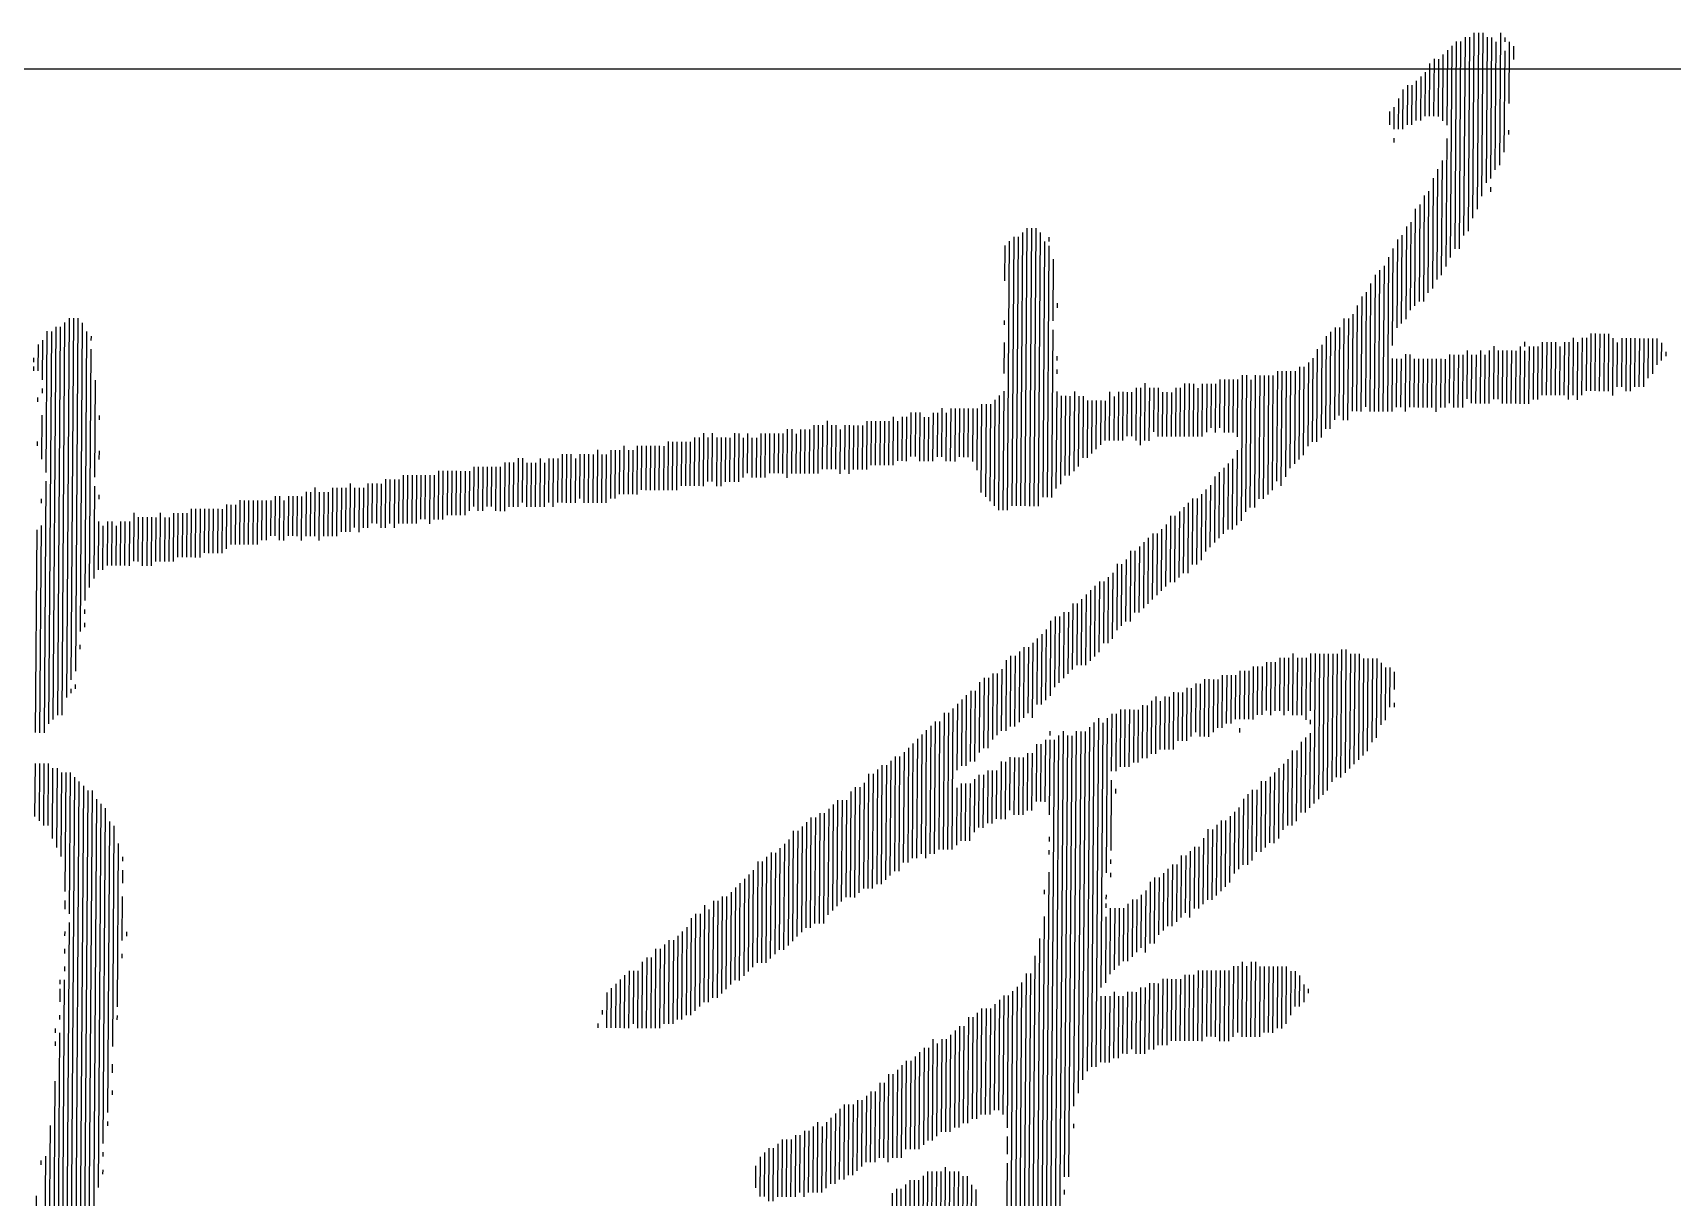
# Model space of a CAD drawing. Extents: x 1738711 to 2346805, y 1189731 to 2516152.
# Drawn here: x 2167656 to 2168186, y 2376755 to 2377131 of the extents above; entities that cross this region are included whole.
import ezdxf
from ezdxf.enums import TextEntityAlignment as Align

# ---------------------------------------------------------------- set-up
doc = ezdxf.new("R2010")
doc.units = 0
doc.header["$LTSCALE"] = 1000
doc.header["$MEASUREMENT"] = 0
doc.layers.add('TK', color=4, linetype='Continuous')
doc.layers.add('签名', color=2, linetype='Continuous')
doc.styles.add('宋体', font='SIMSUN.TTF', dxfattribs={"width": 0.75})

# ---------------------------------------------------------------- blocks, each defined once
blk = doc.blocks.new('hjashrtahreahe')
at = {"layer": 'TK', "color": 7}
blk.add_line((76600, 2800), (83100, 2800), dxfattribs=at)
at = {"layer": 'TK', "style": '宋体', "width": 0.75}
for tag, height, p in [('项目负责人', 350, (6002.88, 57088.65)), ('专业负责人', 350, (6002.88, 56223.66)), ('设计人', 350, (6002.88, 55419.43)), ('版号1', 250, (77303.87, 22193.36)), ('时间1', 250, (82405.29, 22193.36)), ('版号2', 250, (77303.87, 21593.36)), ('时间2', 250, (82405.29, 21593.36)), ('版号3', 250, (77303.87, 20993.36)), ('时间3', 250, (82405.29, 20993.36)), ('建筑会签', 0.0001, (78977.88, 2403.16)), ('电气会签', 0.0001, (82127.88, 2403.16)), ('结构会签', 0.0001, (78977.88, 1803.16)), ('暖通会签', 0.0001, (82127.88, 1803.16)), ('给排水会签', 0.0001, (78977.88, 1249.52)), ('智能化会签', 0.0001, (82127.88, 1249.52))]:
    blk.add_attdef(tag, text='', height=height, dxfattribs=at).set_placement(p, align=Align.CENTER)
for tag, p in [('合作设计单位', (80815.88, 48985.89)), ('版号说明1', (79853.88, 22318.17)), ('版号说明2', (79853.88, 21718.17)), ('版号说明3', (79853.88, 21118.17)), ('浙江绿储科技有限公司', (80545.18, 16035.89)), ('百兆瓦级集中式熔盐储能关键', (80545.18, 14953.21)), ('设备研发及制造基地项目', (80545.18, 14603.3)), ('1#研发楼', (80545.18, 13635.89)), ('图名', (80545.18, 12435.89)), ('工程编号', (78977.88, 11460.89)), ('子项编号', (82127.88, 11460.89)), ('建筑', (78977.88, 10710.89)), ('图号', (82127.88, 10710.89)), ('施工图', (78977.88, 9960.89)), ('2023.03', (82127.88, 9960.89)), ('审定', (79352.88, 8460.89)), ('审核', (79352.88, 7710.89)), ('工程负责', (79352.88, 6960.89)), ('专业负责', (79352.88, 6210.89)), ('设计', (79352.88, 5460.89)), ('制图', (79352.88, 4710.89)), ('校对', (79352.88, 3960.89))]:
    blk.add_attdef(tag, text='', height=250, dxfattribs=at).set_placement(p, align=Align.MIDDLE_CENTER)
blk = doc.blocks.new('A$C579C72A4')
for p, q in [((1880.81, 923.62), (1880.16, 833.81)), ((1882.95, 923.61), (1882.33, 838.08)), ((1885.09, 923.59), (1884.52, 844.48)), ((1893.64, 923.53), (1893.18, 859.38)), ((1867.92, 915.16), (1867.66, 878.81)), ((1870.07, 917.29), (1869.33, 814.65)), ((1872.23, 919.41), (1871.5, 818.91)), ((1874.36, 919.39), (1873.64, 818.89)), ((1876.52, 921.52), (1875.82, 825.29)), ((1878.66, 921.5), (1877.98, 827.41)), ((1887.21, 921.44), (1886.7, 850.87)), ((1889.35, 921.42), (1888.85, 853)), ((1891.47, 919.27), (1891.02, 857.26)), ((1895.72, 914.96), (1895.36, 865.78)), ((1895.76, 921.38), (1895.75, 919.24)), ((1897.89, 919.22), (1897.67, 889.29)), ((1900.01, 917.07), (1899.96, 910.66)), ((1859.32, 908.81), (1859.13, 883.15)), ((1861.47, 910.93), (1861.27, 883.13)), ((1863.61, 910.92), (1863.41, 883.12)), ((1865.76, 913.04), (1865.53, 880.97)), ((1848.55, 898.2), (1848.41, 878.95)), ((1850.69, 898.18), (1850.55, 878.94)), ((1852.84, 900.3), (1852.7, 881.06)), ((1855, 902.43), (1854.84, 881.04)), ((1857.15, 904.55), (1857, 883.17)), ((1844.23, 891.81), (1844.12, 876.84)), ((1846.4, 896.07), (1846.26, 876.83)), ((1839.9, 885.43), (1839.86, 879.01)), ((1842.06, 887.55), (1841.98, 876.86)), ((1897.58, 876.46), (1897.56, 874.32)), ((1841.95, 872.58), (1841.93, 870.44)), ((1867.61, 872.4), (1867.16, 810.38)), ((1865.39, 861.72), (1864.99, 806.12)), ((1861.06, 853.2), (1860.67, 799.74)), ((1863.23, 857.46), (1862.84, 804)), ((1856.72, 844.68), (1856.35, 793.36)), ((1858.87, 846.8), (1858.52, 797.62)), ((1888.82, 848.72), (1888.81, 846.58)), ((1852.4, 838.29), (1852.06, 791.25)), ((1854.55, 840.41), (1854.21, 793.37)), ((1661.99, 826.83), (1661.03, 694.26)), ((1664.14, 828.96), (1663.17, 694.24)), ((1666.28, 828.94), (1665.31, 694.22)), ((1668.42, 828.92), (1667.45, 694.21)), ((1670.54, 826.77), (1669.59, 694.19)), ((1848.06, 829.77), (1847.73, 784.86)), ((1850.21, 831.89), (1849.9, 789.12)), ((1653.39, 820.48), (1653.27, 803.37)), ((1655.54, 822.6), (1654.6, 692.16)), ((1657.7, 824.72), (1656.76, 694.29)), ((1659.84, 824.71), (1658.9, 694.27)), ((1672.65, 822.48), (1671.76, 698.45)), ((1674.77, 820.32), (1673.9, 698.44)), ((1674.8, 824.6), (1674.79, 822.46)), ((1841.56, 819.12), (1841.23, 772.08)), ((1843.73, 823.38), (1843.43, 780.62)), ((1845.89, 825.51), (1845.58, 782.74)), ((1676.87, 813.89), (1676.65, 783.96)), ((1839.4, 814.86), (1838.86, 740.02)), ((1832.92, 806.35), (1832.44, 740.07)), ((1835.07, 808.48), (1834.58, 740.05)), ((1837.23, 810.6), (1836.72, 740.04)), ((1826.43, 795.71), (1826.03, 740.11)), ((1828.58, 797.83), (1828.18, 742.24)), ((1830.75, 802.09), (1830.3, 740.08)), ((1678.85, 792.5), (1678.83, 790.36)), ((1822.09, 787.19), (1821.75, 740.14)), ((1824.26, 791.45), (1823.89, 740.13)), ((1189.05, 778.92), (1188.55, 710.49)), ((1191.18, 778.9), (1189.81, 588.59)), ((1193.34, 781.02), (1191.97, 590.71)), ((1195.48, 781.01), (1194.12, 592.84)), ((1197.63, 783.13), (1196.26, 592.82)), ((1199.78, 785.26), (1198.46, 601.36)), ((1201.92, 785.24), (1200.66, 609.9)), ((1204.06, 785.22), (1202.83, 614.16)), ((1206.18, 783.07), (1205.11, 633.39)), ((1653.13, 784.13), (1653.11, 781.99)), ((1676.62, 779.68), (1676.03, 698.42)), ((1813.49, 780.83), (1813.17, 735.93)), ((1815.63, 780.82), (1815.32, 738.05)), ((1817.8, 785.08), (1817.44, 735.9)), ((1819.93, 785.06), (1819.58, 735.88)), ((1184.72, 772.53), (1184.63, 759.7)), ((1186.88, 774.66), (1186.74, 755.41)), ((1208.29, 778.78), (1207.35, 648.34)), ((1210.41, 776.62), (1210.4, 774.49)), ((1653.05, 773.44), (1652.94, 758.47)), ((1807.01, 772.33), (1806.69, 727.42)), ((1809.18, 776.59), (1808.86, 731.68)), ((1811.34, 778.71), (1811, 731.67)), ((1890.41, 771.73), (1890.22, 746.06)), ((1903.24, 771.63), (1903.04, 743.83)), ((1905.39, 773.76), (1905.38, 771.62)), ((1907.51, 771.6), (1907.31, 743.8)), ((1909.65, 771.59), (1909.47, 745.93)), ((1911.79, 771.57), (1911.61, 745.91)), ((1913.94, 773.69), (1913.76, 748.03)), ((1916.08, 773.68), (1915.9, 748.02)), ((1918.22, 773.66), (1918.04, 748)), ((1920.36, 773.65), (1920.18, 747.99)), ((1922.48, 771.49), (1922.31, 747.97)), ((1924.64, 773.62), (1924.45, 747.96)), ((1926.77, 773.6), (1926.57, 745.8)), ((1928.93, 775.72), (1928.73, 747.93)), ((1931.05, 773.57), (1930.85, 745.77)), ((1933.21, 775.69), (1933.01, 747.9)), ((1935.34, 775.68), (1935.16, 750.02)), ((1937.5, 777.8), (1937.3, 750)), ((1939.64, 777.79), (1939.44, 749.99)), ((1941.77, 777.77), (1941.57, 749.97)), ((1943.91, 777.75), (1943.71, 749.96)), ((1946.05, 777.74), (1945.85, 749.94)), ((1948.17, 775.59), (1947.97, 747.79)), ((1950.3, 773.43), (1950.14, 752.05)), ((1952.45, 775.55), (1952.28, 752.03)), ((1954.59, 775.54), (1954.4, 749.88)), ((1956.73, 775.52), (1956.54, 749.86)), ((1958.87, 775.51), (1958.7, 751.99)), ((1961, 775.49), (1960.83, 751.97)), ((1963.14, 775.48), (1962.97, 751.96)), ((1965.28, 775.46), (1965.14, 756.22)), ((1967.42, 775.45), (1967.3, 758.34)), ((1969.56, 775.43), (1969.46, 762.6)), ((1971.68, 773.28), (1971.62, 764.72)), ((1182.54, 766.13), (1182.52, 764)), ((1210.37, 770.21), (1209.54, 654.74)), ((1678.67, 766.84), (1678.65, 764.7)), ((1800.54, 763.82), (1800.24, 723.19)), ((1802.69, 765.94), (1802.4, 725.31)), ((1804.86, 770.2), (1804.53, 725.3)), ((1841.18, 765.66), (1840.99, 740)), ((1843.32, 765.65), (1843.15, 742.13)), ((1845.46, 765.63), (1845.29, 742.11)), ((1847.61, 767.76), (1847.41, 739.96)), ((1849.75, 767.74), (1849.56, 742.08)), ((1851.87, 765.59), (1851.7, 742.07)), ((1854.01, 765.57), (1853.84, 742.05)), ((1856.15, 765.56), (1855.98, 742.03)), ((1858.29, 765.54), (1858.12, 742.02)), ((1860.42, 765.53), (1860.26, 742)), ((1862.56, 765.51), (1862.38, 739.85)), ((1864.7, 765.49), (1864.53, 741.97)), ((1866.84, 765.48), (1866.67, 741.96)), ((1868.99, 767.6), (1868.82, 744.08)), ((1871.13, 767.59), (1870.95, 741.93)), ((1873.27, 767.57), (1873.09, 741.91)), ((1875.41, 767.56), (1875.22, 741.9)), ((1877.56, 769.68), (1877.39, 746.16)), ((1879.69, 767.53), (1879.52, 744)), ((1881.82, 767.51), (1881.65, 743.99)), ((1883.98, 769.63), (1883.79, 743.97)), ((1886.1, 767.48), (1885.93, 743.96)), ((1888.25, 769.6), (1888.07, 743.94)), ((1892.53, 769.57), (1892.36, 746.05)), ((1894.67, 769.56), (1894.48, 743.9)), ((1896.81, 769.54), (1896.62, 743.88)), ((1898.95, 769.53), (1898.76, 743.87)), ((1901.08, 769.51), (1900.9, 743.85)), ((1905.36, 769.48), (1905.18, 743.82)), ((1973.79, 768.99), (1973.77, 766.85)), ((1182.51, 761.86), (1182.49, 759.72)), ((1212.4, 755.23), (1212.06, 708.18)), ((1678.62, 760.42), (1678.6, 758.28)), ((1757.71, 755.57), (1757.54, 732.05)), ((1759.85, 755.56), (1759.66, 729.9)), ((1761.98, 755.54), (1761.8, 729.88)), ((1764.12, 755.53), (1763.94, 729.87)), ((1766.26, 755.51), (1766.06, 727.71)), ((1768.41, 757.63), (1767.91, 687.07)), ((1770.55, 757.62), (1770.07, 691.33)), ((1772.68, 755.47), (1772.23, 693.45)), ((1774.83, 757.59), (1774.37, 693.44)), ((1776.97, 757.57), (1776.54, 697.7)), ((1779.11, 757.56), (1778.67, 697.68)), ((1781.24, 757.54), (1780.83, 699.81)), ((1783.38, 757.53), (1782.98, 701.93)), ((1785.54, 759.65), (1785.15, 706.19)), ((1787.67, 759.63), (1787.27, 704.04)), ((1789.81, 759.62), (1789.44, 708.3)), ((1791.95, 759.6), (1791.61, 712.56)), ((1794.09, 759.59), (1793.77, 714.68)), ((1796.24, 761.71), (1795.92, 716.81)), ((1798.38, 761.7), (1798.07, 718.93)), ((1186.71, 751.13), (1186.69, 749)), ((1650.73, 747.79), (1650.33, 692.19)), ((1652.88, 749.91), (1652.47, 692.18)), ((1678.54, 749.73), (1678.2, 702.69)), ((1680.67, 747.57), (1680.36, 704.81)), ((1682.8, 747.56), (1682.53, 709.07)), ((1684.94, 747.54), (1684.66, 709.05)), ((1687.1, 749.67), (1686.82, 711.18)), ((1689.22, 747.51), (1688.97, 713.3)), ((1691.36, 747.5), (1691.14, 717.56)), ((1704.2, 749.54), (1704.03, 726.02)), ((1706.33, 747.39), (1706.17, 726.01)), ((1708.48, 749.51), (1708.31, 725.99)), ((1710.62, 749.5), (1710.45, 725.98)), ((1712.76, 749.48), (1712.6, 728.1)), ((1714.89, 749.47), (1714.74, 728.08)), ((1717.05, 751.59), (1716.86, 725.93)), ((1719.19, 751.57), (1718.99, 723.78)), ((1721.34, 753.7), (1721.14, 725.9)), ((1723.46, 751.54), (1723.28, 725.88)), ((1725.6, 751.53), (1725.45, 730.14)), ((1727.74, 751.51), (1727.57, 727.99)), ((1729.86, 749.36), (1729.71, 727.98)), ((1732, 749.34), (1731.85, 727.96)), ((1734.14, 749.33), (1733.98, 727.94)), ((1736.29, 751.45), (1736.12, 727.93)), ((1738.43, 751.44), (1738.26, 727.91)), ((1740.58, 753.56), (1740.4, 727.9)), ((1742.72, 753.54), (1742.54, 727.88)), ((1744.86, 753.53), (1744.68, 727.87)), ((1746.98, 751.37), (1746.82, 727.85)), ((1749.14, 753.5), (1748.95, 727.84)), ((1751.28, 753.48), (1751.11, 729.96)), ((1753.41, 753.47), (1753.26, 732.08)), ((1755.55, 753.45), (1755.38, 729.93)), ((1184.54, 746.87), (1184.52, 744.73)), ((1607.9, 739.55), (1607.75, 718.16)), ((1610.04, 739.53), (1609.88, 718.15)), ((1612.18, 739.51), (1612.01, 715.99)), ((1618.59, 739.47), (1618.42, 715.95)), ((1620.73, 739.45), (1620.58, 718.07)), ((1622.88, 741.58), (1622.71, 718.05)), ((1625.01, 739.42), (1624.84, 715.9)), ((1627.16, 741.55), (1626.98, 715.89)), ((1629.3, 741.53), (1629.11, 715.87)), ((1631.44, 741.51), (1631.27, 717.99)), ((1633.58, 741.5), (1633.41, 717.98)), ((1635.71, 741.48), (1635.54, 717.96)), ((1637.85, 741.47), (1637.67, 715.81)), ((1639.99, 741.45), (1639.77, 711.52)), ((1642.14, 743.58), (1641.84, 700.81)), ((1644.28, 743.56), (1643.96, 698.66)), ((1646.42, 743.54), (1646.08, 696.5)), ((1648.57, 745.67), (1648.2, 694.35)), ((1693.48, 745.34), (1693.28, 717.55)), ((1695.62, 745.33), (1695.43, 719.67)), ((1697.76, 745.31), (1697.59, 721.79)), ((1699.89, 745.3), (1699.74, 723.91)), ((1702.03, 745.28), (1701.89, 726.04)), ((1186.62, 738.3), (1186.46, 716.92)), ((1214.41, 738.1), (1214.4, 735.97)), ((1547.96, 731.42), (1547.79, 707.9)), ((1550.1, 731.41), (1549.95, 710.02)), ((1554.38, 731.38), (1554.23, 709.99)), ((1556.52, 731.36), (1556.36, 709.98)), ((1558.66, 731.35), (1558.5, 709.96)), ((1560.81, 733.47), (1560.64, 709.95)), ((1562.95, 733.45), (1562.78, 709.93)), ((1565.09, 733.44), (1564.93, 712.06)), ((1567.24, 735.56), (1567.07, 712.04)), ((1569.36, 733.41), (1569.21, 712.02)), ((1571.5, 733.39), (1571.35, 712.01)), ((1573.62, 731.24), (1573.47, 709.86)), ((1575.78, 733.36), (1575.62, 711.98)), ((1577.92, 733.35), (1577.75, 709.82)), ((1580.06, 733.33), (1579.9, 711.95)), ((1582.19, 733.32), (1582.04, 711.93)), ((1584.33, 733.3), (1584.18, 711.92)), ((1586.49, 735.42), (1586.32, 711.9)), ((1588.62, 735.41), (1588.47, 714.02)), ((1590.76, 735.39), (1590.61, 714.01)), ((1592.9, 735.38), (1592.75, 713.99)), ((1595.04, 735.36), (1594.88, 713.98)), ((1597.18, 735.35), (1597.02, 713.96)), ((1599.33, 737.47), (1599.16, 713.95)), ((1601.45, 735.32), (1601.32, 716.07)), ((1603.61, 737.44), (1603.45, 716.05)), ((1605.75, 737.42), (1605.59, 716.04)), ((1614.3, 737.36), (1614.15, 715.98)), ((1616.44, 737.35), (1616.28, 715.96)), ((1184.38, 725.49), (1184.37, 723.35)), ((1468.78, 723.44), (1468.61, 699.92)), ((1475.2, 723.39), (1475.03, 699.87)), ((1477.34, 723.38), (1477.18, 702)), ((1479.48, 723.36), (1479.32, 701.98)), ((1481.61, 723.35), (1481.46, 701.96)), ((1483.75, 723.33), (1483.6, 701.95)), ((1485.89, 723.32), (1485.74, 701.93)), ((1488.03, 723.3), (1487.88, 701.92)), ((1490.18, 725.42), (1490.01, 701.9)), ((1492.32, 725.41), (1492.15, 701.89)), ((1494.46, 725.39), (1494.29, 701.87)), ((1496.6, 725.38), (1496.44, 703.99)), ((1498.74, 725.36), (1498.58, 703.98)), ((1500.87, 725.35), (1500.72, 703.96)), ((1503.03, 727.47), (1502.86, 703.95)), ((1505.17, 727.46), (1505, 703.93)), ((1507.32, 729.58), (1507.14, 703.92)), ((1509.44, 727.42), (1509.29, 706.04)), ((1511.6, 729.55), (1511.43, 706.03)), ((1513.72, 727.39), (1513.55, 703.87)), ((1515.86, 727.38), (1515.69, 703.86)), ((1518, 727.36), (1517.84, 705.98)), ((1520.14, 727.35), (1519.98, 705.96)), ((1522.29, 729.47), (1522.12, 705.95)), ((1524.43, 729.45), (1524.26, 705.93)), ((1526.55, 727.3), (1526.41, 708.06)), ((1528.7, 729.42), (1528.57, 710.18)), ((1530.83, 727.27), (1530.69, 708.03)), ((1532.97, 727.25), (1532.83, 708.01)), ((1535.12, 729.38), (1534.96, 707.99)), ((1537.26, 729.36), (1537.1, 707.98)), ((1539.4, 729.35), (1539.26, 710.1)), ((1541.53, 729.33), (1541.4, 710.09)), ((1543.67, 729.32), (1543.53, 710.07)), ((1545.81, 729.3), (1545.67, 710.06)), ((1552.23, 729.25), (1552.09, 710.01)), ((1214.29, 721), (1214.26, 716.72)), ((1410.99, 715.3), (1410.82, 691.78)), ((1413.13, 715.29), (1412.97, 693.9)), ((1417.42, 717.4), (1417.25, 693.87)), ((1419.56, 717.38), (1419.4, 696)), ((1428.11, 717.32), (1427.94, 693.8)), ((1432.39, 717.29), (1432.23, 695.9)), ((1434.52, 717.27), (1434.35, 693.75)), ((1436.66, 717.26), (1436.51, 695.87)), ((1438.82, 719.38), (1438.65, 695.86)), ((1440.95, 719.36), (1440.79, 695.84)), ((1443.09, 719.35), (1442.92, 695.83)), ((1445.22, 717.19), (1445.06, 695.81)), ((1447.37, 719.32), (1447.22, 697.93)), ((1449.51, 719.3), (1449.34, 695.78)), ((1451.65, 719.29), (1451.48, 695.77)), ((1453.78, 719.27), (1453.62, 695.75)), ((1455.94, 721.39), (1455.75, 695.73)), ((1458.06, 719.24), (1457.89, 695.72)), ((1460.2, 719.23), (1460.03, 695.7)), ((1462.35, 721.35), (1462.18, 697.83)), ((1464.49, 721.33), (1464.32, 697.81)), ((1466.63, 721.32), (1466.48, 699.93)), ((1470.91, 721.29), (1470.75, 699.9)), ((1473.05, 721.27), (1472.89, 699.89)), ((1763.84, 717.04), (1763.6, 682.82)), ((1766.01, 721.3), (1765.75, 684.95)), ((1361.76, 709.24), (1361.59, 685.72)), ((1363.9, 709.23), (1363.73, 685.71)), ((1366.04, 709.21), (1365.87, 685.69)), ((1368.17, 709.2), (1368, 685.67)), ((1370.31, 709.18), (1370.16, 687.8)), ((1372.45, 709.17), (1372.3, 687.78)), ((1374.59, 709.15), (1374.42, 685.63)), ((1376.73, 709.13), (1376.57, 687.75)), ((1378.88, 711.26), (1378.71, 687.74)), ((1381.02, 711.24), (1380.85, 687.72)), ((1383.16, 711.23), (1383, 689.84)), ((1385.3, 711.21), (1385.14, 689.83)), ((1387.43, 711.2), (1387.28, 689.81)), ((1389.57, 711.18), (1389.42, 689.8)), ((1391.71, 711.16), (1391.56, 689.78)), ((1393.85, 711.15), (1393.71, 691.9)), ((1396, 713.27), (1395.86, 694.03)), ((1398.14, 713.26), (1397.99, 691.87)), ((1400.28, 713.24), (1400.13, 691.86)), ((1402.42, 713.23), (1402.28, 693.98)), ((1404.56, 713.21), (1404.42, 693.97)), ((1406.7, 713.2), (1406.54, 691.81)), ((1408.83, 713.18), (1408.68, 691.8)), ((1415.26, 715.27), (1415.11, 693.89)), ((1421.68, 715.23), (1421.52, 693.84)), ((1423.82, 715.21), (1423.66, 693.83)), ((1425.96, 715.2), (1425.8, 693.81)), ((1430.23, 715.16), (1430.08, 693.78)), ((1755.23, 708.55), (1755, 676.47)), ((1757.38, 710.67), (1757.15, 678.59)), ((1759.54, 712.79), (1759.31, 680.72)), ((1761.69, 714.91), (1761.46, 682.84)), ((1188.52, 706.21), (1187.64, 584.33)), ((1212.03, 703.91), (1211.71, 659)), ((1214.14, 699.61), (1214.12, 697.48)), ((1314.65, 701.03), (1314.5, 679.64)), ((1316.79, 701.01), (1316.64, 679.63)), ((1318.95, 703.14), (1318.78, 679.61)), ((1321.07, 700.98), (1320.9, 677.46)), ((1323.21, 700.97), (1323.05, 679.58)), ((1325.35, 700.95), (1325.19, 679.57)), ((1327.5, 703.07), (1327.33, 679.55)), ((1329.64, 703.06), (1329.47, 679.54)), ((1331.78, 703.04), (1331.62, 681.66)), ((1333.91, 703.03), (1333.76, 681.64)), ((1336.07, 705.15), (1335.9, 681.63)), ((1338.19, 703), (1338.05, 683.75)), ((1340.33, 702.98), (1340.18, 681.6)), ((1342.47, 702.97), (1342.33, 683.72)), ((1344.62, 705.09), (1344.47, 683.71)), ((1346.76, 705.07), (1346.62, 685.83)), ((1348.9, 705.06), (1348.76, 685.81)), ((1351.04, 705.04), (1350.88, 683.66)), ((1353.19, 707.17), (1353.02, 683.64)), ((1355.33, 707.15), (1355.17, 685.77)), ((1357.47, 707.13), (1357.3, 683.61)), ((1359.61, 707.12), (1359.45, 685.74)), ((1748.75, 700.04), (1748.52, 667.96)), ((1750.91, 702.16), (1750.69, 672.22)), ((1753.06, 704.28), (1752.84, 674.35)), ((1186.32, 697.68), (1186.31, 695.54)), ((1259, 692.88), (1258.83, 669.35)), ((1261.13, 692.86), (1260.96, 669.34)), ((1263.27, 692.84), (1263.1, 669.32)), ((1265.41, 692.83), (1265.26, 671.45)), ((1267.55, 692.81), (1267.39, 671.43)), ((1269.69, 692.8), (1269.53, 671.41)), ((1271.83, 692.78), (1271.67, 671.4)), ((1273.96, 692.77), (1273.81, 671.38)), ((1276.12, 694.89), (1275.96, 673.51)), ((1278.26, 694.87), (1278.12, 675.63)), ((1280.39, 694.86), (1280.26, 675.61)), ((1282.55, 696.98), (1282.39, 675.6)), ((1284.69, 696.97), (1284.53, 675.58)), ((1286.82, 696.95), (1286.67, 675.57)), ((1288.96, 696.94), (1288.81, 675.55)), ((1291.1, 696.92), (1290.95, 675.54)), ((1293.24, 696.91), (1293.1, 677.66)), ((1295.38, 696.89), (1295.24, 677.64)), ((1297.52, 696.87), (1297.39, 679.77)), ((1299.67, 699), (1299.53, 679.75)), ((1301.81, 698.98), (1301.65, 677.6)), ((1303.93, 696.83), (1303.79, 677.58)), ((1306.08, 698.95), (1305.95, 679.71)), ((1308.22, 698.94), (1308.08, 679.69)), ((1310.36, 698.92), (1310.22, 679.68)), ((1312.5, 698.9), (1312.35, 677.52)), ((1738, 691.56), (1737.77, 659.49)), ((1740.15, 693.68), (1739.92, 661.61)), ((1742.31, 695.81), (1742.06, 661.59)), ((1744.46, 697.93), (1744.23, 665.86)), ((1746.6, 697.92), (1746.37, 665.84)), ((1186.23, 684.85), (1185.51, 584.34)), ((1214.04, 686.78), (1213.87, 663.26)), ((1216.17, 684.63), (1216.01, 663.25)), ((1218.32, 686.75), (1218.17, 665.37)), ((1220.46, 686.74), (1220.3, 665.35)), ((1222.58, 684.58), (1222.44, 665.34)), ((1224.74, 686.71), (1224.58, 665.32)), ((1226.87, 686.69), (1226.72, 665.31)), ((1229.01, 686.68), (1228.86, 665.29)), ((1231.18, 690.94), (1231.01, 667.42)), ((1233.3, 688.78), (1233.15, 667.4)), ((1235.44, 688.77), (1235.27, 665.25)), ((1237.58, 688.75), (1237.41, 665.23)), ((1239.72, 688.74), (1239.55, 665.22)), ((1241.86, 688.72), (1241.7, 667.34)), ((1244.01, 690.84), (1243.84, 667.32)), ((1246.13, 688.69), (1245.98, 667.31)), ((1248.27, 688.68), (1248.12, 667.29)), ((1250.43, 690.8), (1250.26, 667.28)), ((1252.56, 690.78), (1252.41, 669.4)), ((1254.7, 690.77), (1254.55, 669.38)), ((1256.84, 690.75), (1256.69, 669.37)), ((1731.54, 685.19), (1731.32, 655.26)), ((1733.71, 689.45), (1733.48, 657.38)), ((1735.85, 689.44), (1735.61, 657.36)), ((1184.08, 682.72), (1183.37, 584.36)), ((1720.79, 676.72), (1720.55, 644.64)), ((1722.94, 678.84), (1722.71, 646.76)), ((1725.09, 680.96), (1724.86, 648.89)), ((1727.23, 680.95), (1727.02, 651.01)), ((1729.38, 683.07), (1729.17, 653.13)), ((1712.17, 668.23), (1711.95, 638.29)), ((1714.34, 672.49), (1714.09, 638.27)), ((1716.48, 672.47), (1716.26, 642.53)), ((1718.63, 674.59), (1718.4, 642.52)), ((1703.56, 659.73), (1703.32, 627.66)), ((1705.71, 661.86), (1705.48, 629.78)), ((1707.88, 666.12), (1707.65, 634.04)), ((1710.02, 666.1), (1709.8, 636.17)), ((1694.96, 653.38), (1694.71, 619.17)), ((1697.11, 655.5), (1696.86, 621.29)), ((1699.26, 657.63), (1699.02, 623.41)), ((1701.4, 657.61), (1701.19, 627.67)), ((1207.32, 644.06), (1207.31, 641.92)), ((1686.36, 647.03), (1686.12, 614.95)), ((1688.49, 647.01), (1688.28, 617.07)), ((1690.65, 649.13), (1690.42, 617.06)), ((1692.8, 651.26), (1692.56, 617.04)), ((1207.27, 637.65), (1207.26, 635.51)), ((1675.6, 638.55), (1675.34, 602.2)), ((1677.76, 640.67), (1677.51, 606.46)), ((1679.89, 640.66), (1679.66, 608.58)), ((1682.05, 642.78), (1681.82, 610.71)), ((1684.19, 642.77), (1683.97, 612.83)), ((1666.97, 627.92), (1666.71, 591.57)), ((1669.13, 630.04), (1668.89, 597.97)), ((1671.28, 632.17), (1671.03, 597.95)), ((1673.43, 634.29), (1673.19, 600.08)), ((1205.06, 626.97), (1205.04, 624.83)), ((1656.23, 621.58), (1655.99, 587.37)), ((1658.37, 621.57), (1658.13, 587.35)), ((1660.53, 623.69), (1660.28, 589.48)), ((1662.68, 625.81), (1662.43, 591.6)), ((1664.82, 625.8), (1664.59, 593.72)), ((1786.67, 620.64), (1786.49, 594.98)), ((1788.81, 620.63), (1788.61, 592.83)), ((1790.95, 620.61), (1790.76, 594.95)), ((1793.1, 622.73), (1792.89, 592.8)), ((1795.23, 620.58), (1795.03, 592.78)), ((1797.36, 620.57), (1797.16, 592.77)), ((1799.5, 620.55), (1799.29, 590.61)), ((1801.66, 622.67), (1801.46, 594.87)), ((1803.8, 622.66), (1803.27, 549.95)), ((1805.93, 622.64), (1805.43, 552.08)), ((1808.07, 622.63), (1807.58, 554.2)), ((1810.21, 622.61), (1809.73, 556.32)), ((1812.35, 622.6), (1811.9, 560.58)), ((1814.49, 622.58), (1814.06, 562.71)), ((1816.64, 624.7), (1816.19, 562.69)), ((1818.78, 624.69), (1818.35, 564.81)), ((1820.9, 622.53), (1820.5, 566.94)), ((1823.04, 622.52), (1822.66, 569.06)), ((1825.18, 622.5), (1824.81, 571.18)), ((1827.3, 620.35), (1826.96, 573.31)), ((1829.44, 620.33), (1829.12, 575.43)), ((1831.58, 620.32), (1831.29, 579.69)), ((1833.72, 620.3), (1833.44, 581.81)), ((1647.62, 613.09), (1647.39, 581.02)), ((1649.76, 613.08), (1649.54, 583.14)), ((1651.91, 615.2), (1651.7, 585.26)), ((1654.08, 619.46), (1653.83, 585.25)), ((1758.81, 612.29), (1758.63, 586.63)), ((1760.95, 612.27), (1760.78, 588.75)), ((1763.09, 612.26), (1762.92, 588.74)), ((1765.23, 612.24), (1765.07, 590.86)), ((1767.38, 614.37), (1767.21, 590.84)), ((1769.52, 614.35), (1769.35, 590.83)), ((1771.66, 614.34), (1771.49, 590.81)), ((1773.81, 616.46), (1773.63, 590.8)), ((1775.95, 616.44), (1775.78, 592.92)), ((1778.09, 616.43), (1777.92, 592.91)), ((1780.24, 618.55), (1780.07, 595.03)), ((1782.38, 618.53), (1782.2, 592.87)), ((1784.52, 618.52), (1784.35, 595)), ((1835.84, 618.15), (1835.62, 588.21)), ((1837.96, 616), (1837.78, 590.34)), ((1840.1, 615.98), (1839.96, 596.74)), ((1842.22, 613.83), (1842.16, 605.27)), ((1200.63, 605.62), (1200.61, 603.48)), ((1202.78, 607.74), (1202.77, 605.6)), ((1636.87, 604.61), (1636.62, 570.4)), ((1639, 604.6), (1638.76, 570.39)), ((1641.17, 608.86), (1640.93, 574.65)), ((1643.33, 610.98), (1643.08, 576.77)), ((1645.47, 610.97), (1645.22, 576.75)), ((1741.66, 606), (1741.48, 580.34)), ((1743.8, 605.98), (1743.63, 582.46)), ((1745.95, 608.1), (1745.78, 584.58)), ((1748.09, 608.09), (1747.91, 582.43)), ((1750.24, 610.21), (1750.04, 582.41)), ((1752.38, 610.2), (1752.18, 582.4)), ((1754.52, 610.18), (1754.34, 584.52)), ((1756.66, 610.17), (1756.49, 586.64)), ((1628.25, 596.12), (1627.76, 527.7)), ((1630.4, 598.25), (1630.17, 566.17)), ((1632.56, 600.37), (1632.33, 568.29)), ((1634.71, 602.49), (1634.47, 568.28)), ((1720.22, 597.6), (1720.03, 571.94)), ((1722.35, 597.58), (1722.17, 571.92)), ((1724.51, 599.71), (1724.32, 574.05)), ((1726.66, 601.83), (1726.46, 574.03)), ((1728.78, 599.67), (1728.61, 576.15)), ((1730.94, 601.8), (1730.75, 576.14)), ((1733.08, 601.78), (1732.89, 576.12)), ((1735.23, 603.91), (1735.03, 576.11)), ((1737.37, 603.89), (1737.2, 580.37)), ((1739.51, 603.87), (1739.34, 580.35)), ((1842.12, 598.86), (1842.1, 596.72)), ((1619.65, 589.77), (1619.19, 525.62)), ((1621.79, 589.75), (1621.34, 527.74)), ((1623.96, 594.01), (1623.48, 527.73)), ((1626.1, 594), (1625.62, 527.71)), ((1696.63, 589.21), (1695.43, 422.42)), ((1698.79, 591.34), (1697.57, 422.41)), ((1700.91, 589.18), (1699.98, 460.88)), ((1703.06, 591.31), (1702.52, 516.46)), ((1705.22, 593.43), (1705.02, 565.63)), ((1707.35, 593.41), (1707.15, 565.62)), ((1709.51, 595.54), (1709.31, 567.74)), ((1711.65, 595.52), (1711.45, 567.72)), ((1713.78, 595.51), (1713.58, 567.71)), ((1715.92, 595.49), (1715.74, 569.83)), ((1718.06, 595.48), (1717.88, 569.82)), ((1801.43, 590.6), (1801.41, 588.46)), ((1611.04, 581.28), (1610.62, 523.54)), ((1613.19, 583.4), (1612.77, 525.66)), ((1615.34, 585.52), (1614.9, 523.51)), ((1617.5, 587.65), (1617.05, 525.63)), ((1673.05, 580.83), (1672.83, 550.89)), ((1675.19, 580.81), (1674.92, 544.46)), ((1675.22, 585.09), (1675.2, 582.95)), ((1677.32, 580.8), (1675.32, 302.81)), ((1679.48, 582.92), (1677.46, 302.8)), ((1681.63, 585.05), (1679.63, 307.06)), ((1683.76, 582.89), (1682.21, 369.06)), ((1685.89, 582.88), (1684.35, 369.04)), ((1688.05, 585), (1686.74, 403.24)), ((1690.19, 584.98), (1688.92, 409.64)), ((1692.32, 584.97), (1691.11, 416.04)), ((1694.48, 587.09), (1693.28, 420.3)), ((1767.18, 586.57), (1767.17, 584.43)), ((1799.23, 582.06), (1798.96, 545.71)), ((1801.38, 584.18), (1801.12, 547.83)), ((1600.28, 572.8), (1599.88, 517.2)), ((1602.42, 572.79), (1602.02, 517.19)), ((1604.57, 574.91), (1604.19, 521.45)), ((1606.73, 577.03), (1606.33, 521.43)), ((1608.88, 579.15), (1608.48, 523.56)), ((1655.88, 572.4), (1655.69, 546.74)), ((1658.02, 572.38), (1657.82, 544.59)), ((1660.16, 572.37), (1659.96, 544.57)), ((1662.29, 572.35), (1662.09, 544.56)), ((1664.45, 574.48), (1664.25, 546.68)), ((1666.59, 574.46), (1666.39, 546.66)), ((1668.76, 578.72), (1668.56, 550.92)), ((1670.89, 578.71), (1670.69, 550.91)), ((1792.76, 575.69), (1792.5, 539.34)), ((1794.9, 575.68), (1794.66, 541.46)), ((1797.07, 579.94), (1796.83, 545.72)), ((1183.26, 569.39), (1183.07, 543.73)), ((1185.4, 569.37), (1185.2, 541.58)), ((1187.54, 569.36), (1187.32, 539.42)), ((1189.67, 569.34), (1189.46, 539.41)), ((1191.8, 567.19), (1191.55, 532.98)), ((1193.94, 567.18), (1193.66, 528.68)), ((1196.06, 565.02), (1195.77, 524.39)), ((1198.2, 565.01), (1197.78, 507.27)), ((1200.34, 564.99), (1199.84, 496.56)), ((1587.39, 564.34), (1586.99, 508.74)), ((1589.53, 564.32), (1589.13, 508.73)), ((1591.68, 566.45), (1591.28, 510.85)), ((1593.84, 568.57), (1593.42, 510.84)), ((1595.98, 568.55), (1595.57, 512.96)), ((1598.13, 570.68), (1597.73, 515.08)), ((1645.14, 566.06), (1644.96, 540.4)), ((1647.28, 566.05), (1647.1, 540.39)), ((1649.42, 566.03), (1649.25, 542.51)), ((1651.59, 570.29), (1651.39, 542.49)), ((1653.73, 570.28), (1653.53, 542.48)), ((1784.13, 565.06), (1783.89, 530.85)), ((1786.29, 567.18), (1786.04, 532.97)), ((1788.44, 569.31), (1788.21, 537.23)), ((1790.6, 571.43), (1790.36, 539.35)), ((1202.46, 562.84), (1199.99, 220.7)), ((1204.58, 560.68), (1202.29, 242.07)), ((1206.7, 558.53), (1204.45, 246.33)), ((1208.83, 556.38), (1206.72, 263.42)), ((1210.97, 556.36), (1208.98, 280.51)), ((1580.93, 557.97), (1580.54, 504.51)), ((1583.07, 557.96), (1582.7, 506.64)), ((1585.22, 560.08), (1584.85, 508.76)), ((1630.11, 557.62), (1629.91, 529.82)), ((1632.27, 559.74), (1632.07, 531.94)), ((1634.4, 559.72), (1634.2, 531.93)), ((1636.54, 559.71), (1636.34, 531.91)), ((1638.7, 561.83), (1638.51, 536.17)), ((1640.85, 563.95), (1640.66, 538.29)), ((1642.99, 563.94), (1642.8, 538.28)), ((1704.98, 561.35), (1704.74, 527.14)), ((1707.09, 557.06), (1707.08, 554.92)), ((1773.38, 556.58), (1773.13, 522.37)), ((1775.52, 556.57), (1775.3, 526.63)), ((1777.69, 560.83), (1777.44, 526.62)), ((1779.83, 560.81), (1779.6, 528.74)), ((1781.98, 562.94), (1781.75, 530.86)), ((1213.07, 552.07), (1211.56, 342.51)), ((1215.2, 549.91), (1213.86, 363.88)), ((1570.18, 549.49), (1569.81, 498.17)), ((1572.33, 551.62), (1571.96, 500.3)), ((1574.47, 551.6), (1574.11, 502.42)), ((1576.61, 551.59), (1576.27, 504.54)), ((1578.78, 555.85), (1578.41, 504.53)), ((1769.07, 552.34), (1768.84, 520.26)), ((1771.23, 554.46), (1770.98, 520.25)), ((1217.32, 547.76), (1216.15, 385.25)), ((1219.41, 541.33), (1218.39, 400.2)), ((1557.28, 541.03), (1556.92, 489.71)), ((1559.44, 543.16), (1559.05, 489.7)), ((1561.58, 543.14), (1561.21, 491.82)), ((1563.73, 545.26), (1563.35, 491.81)), ((1565.87, 545.25), (1565.48, 491.79)), ((1568.02, 547.37), (1567.65, 496.05)), ((1758.3, 541.72), (1758.06, 507.51)), ((1760.44, 541.71), (1760.21, 509.63)), ((1762.6, 543.83), (1762.37, 511.76)), ((1764.75, 545.95), (1764.53, 516.02)), ((1766.9, 548.08), (1766.69, 518.14)), ((1221.53, 539.18), (1220.76, 432.26)), ((1548.67, 532.54), (1548.3, 481.22)), ((1550.84, 536.8), (1550.45, 483.34)), ((1552.98, 536.79), (1552.61, 485.47)), ((1555.13, 538.91), (1554.76, 487.59)), ((1674.85, 533.77), (1674.83, 531.63)), ((1749.69, 533.23), (1749.46, 501.16)), ((1751.86, 537.49), (1751.61, 503.28)), ((1754, 537.48), (1753.75, 503.26)), ((1756.15, 539.6), (1755.9, 505.39)), ((1223.61, 530.61), (1223.04, 451.49)), ((1540.07, 526.19), (1539.7, 474.87)), ((1542.21, 526.17), (1541.85, 476.99)), ((1544.36, 528.3), (1544.01, 479.11)), ((1546.52, 530.42), (1546.15, 479.1)), ((1674.8, 527.36), (1674.79, 525.22)), ((1738.94, 524.76), (1738.72, 494.82)), ((1741.07, 524.74), (1740.87, 496.94)), ((1743.23, 526.86), (1743, 494.79)), ((1745.38, 528.99), (1745.17, 499.05)), ((1747.52, 528.97), (1747.3, 499.03)), ((1225.66, 517.76), (1225.61, 511.35)), ((1225.7, 524.18), (1225.69, 522.04)), ((1531.46, 517.7), (1531.12, 470.65)), ((1533.62, 521.96), (1533.27, 472.78)), ((1535.76, 521.94), (1535.41, 472.76)), ((1537.92, 524.07), (1537.55, 472.75)), ((1674.72, 516.66), (1673.14, 296.42)), ((1704.71, 522.86), (1704.69, 520.73)), ((1732.47, 518.39), (1732.27, 490.59)), ((1734.63, 520.51), (1734.41, 490.57)), ((1736.77, 520.49), (1736.57, 492.7)), ((1522.84, 509.21), (1522.52, 464.3)), ((1524.99, 511.33), (1524.65, 464.28)), ((1527.15, 513.45), (1526.81, 466.41)), ((1529.3, 515.57), (1528.96, 468.53)), ((1704.66, 516.45), (1704.65, 514.31)), ((1723.88, 512.03), (1723.66, 482.1)), ((1726.03, 514.16), (1725.8, 482.08)), ((1728.17, 514.14), (1727.97, 486.34)), ((1730.32, 516.26), (1730.12, 488.47)), ((1197.75, 502.99), (1197.72, 498.72)), ((1225.56, 504.93), (1225.41, 483.55)), ((1507.81, 500.76), (1507.47, 453.72)), ((1512.1, 502.87), (1511.76, 455.82)), ((1514.24, 502.85), (1513.9, 455.81)), ((1516.39, 504.97), (1516.06, 457.93)), ((1518.53, 504.96), (1518.21, 460.05)), ((1520.69, 507.08), (1520.36, 462.18)), ((1672.52, 508.13), (1672.51, 505.99)), ((1702.41, 501.5), (1702.4, 499.36)), ((1702.45, 505.77), (1702.43, 503.63)), ((1713.11, 501.42), (1712.91, 473.62)), ((1715.26, 503.54), (1715.06, 475.74)), ((1717.4, 503.53), (1717.21, 477.87)), ((1719.55, 505.65), (1719.37, 479.99)), ((1721.71, 507.77), (1721.49, 477.84)), ((1501.35, 494.39), (1501.01, 447.35)), ((1503.5, 496.51), (1503.16, 449.47)), ((1505.64, 496.5), (1505.32, 451.59)), ((1509.93, 498.61), (1509.61, 453.7)), ((1672.43, 495.3), (1670.92, 285.74)), ((1702.37, 495.08), (1702.14, 463.01)), ((1704.54, 499.34), (1704.31, 467.27)), ((1706.68, 499.33), (1706.46, 469.39)), ((1708.81, 499.31), (1708.61, 471.51)), ((1710.95, 499.3), (1710.77, 473.64)), ((1197.64, 488.03), (1197.63, 485.89)), ((1199.81, 492.29), (1197.84, 218.58)), ((1227.58, 487.81), (1227.56, 485.67)), ((1494.87, 485.88), (1494.58, 445.26)), ((1497.03, 488.01), (1496.72, 445.24)), ((1499.18, 490.13), (1498.87, 447.36)), ((1197.58, 479.47), (1197.57, 477.33)), ((1225.36, 477.13), (1225.35, 475)), ((1484.13, 479.55), (1483.86, 441.06)), ((1486.27, 479.53), (1486, 441.04)), ((1488.43, 481.65), (1488.15, 443.16)), ((1490.58, 483.78), (1490.29, 443.15)), ((1492.72, 483.76), (1492.43, 443.13)), ((1670.22, 484.62), (1668.58, 257.96)), ((1197.52, 470.92), (1197.5, 468.78)), ((1471.23, 468.95), (1471.03, 441.15)), ((1473.37, 468.93), (1473.18, 443.27)), ((1475.5, 468.92), (1475.3, 441.12)), ((1477.67, 473.18), (1477.44, 441.1)), ((1479.83, 475.3), (1479.58, 441.09)), ((1481.97, 475.28), (1481.72, 441.07)), ((1668.02, 476.08), (1666.37, 247.28)), ((1747.09, 469.1), (1746.84, 434.88)), ((1749.23, 469.08), (1748.98, 434.87)), ((1751.37, 469.07), (1751.13, 436.99)), ((1753.5, 469.05), (1753.27, 436.98)), ((1755.64, 469.04), (1755.41, 436.96)), ((1757.78, 469.02), (1757.53, 434.81)), ((1759.92, 469), (1759.67, 434.79)), ((1762.06, 468.99), (1761.81, 434.78)), ((1764.21, 471.11), (1763.96, 436.9)), ((1766.35, 471.1), (1766.12, 439.02)), ((1768.5, 473.22), (1768.24, 436.87)), ((1770.63, 471.07), (1770.38, 436.85)), ((1772.78, 473.19), (1772.52, 436.84)), ((1774.92, 473.17), (1774.66, 436.82)), ((1777.04, 471.02), (1776.79, 436.81)), ((1779.18, 471), (1778.95, 438.93)), ((1781.32, 470.99), (1781.09, 438.91)), ((1783.46, 470.97), (1783.23, 438.9)), ((1785.59, 470.96), (1785.38, 441.02)), ((1787.73, 470.94), (1787.52, 441.01)), ((1789.87, 470.93), (1789.67, 443.13)), ((1195.33, 464.52), (1195.32, 462.38)), ((1197.47, 464.5), (1195.64, 210.04)), ((1464.77, 462.58), (1464.61, 441.19)), ((1466.92, 464.7), (1466.75, 441.18)), ((1469.07, 466.82), (1468.89, 441.16)), ((1659.36, 461.18), (1657.37, 185.33)), ((1661.51, 463.3), (1659.6, 198.14)), ((1663.68, 467.56), (1661.75, 200.27)), ((1665.82, 467.54), (1664.03, 219.5)), ((1723.52, 462.85), (1723.29, 430.78)), ((1725.66, 462.84), (1725.43, 430.76)), ((1727.8, 462.82), (1727.58, 432.88)), ((1729.95, 464.94), (1729.72, 432.87)), ((1732.09, 464.93), (1731.86, 432.85)), ((1734.23, 464.91), (1734.01, 434.98)), ((1736.37, 464.9), (1736.15, 434.96)), ((1738.5, 464.88), (1738.29, 434.95)), ((1740.66, 467.01), (1740.43, 434.93)), ((1742.8, 466.99), (1742.57, 434.91)), ((1744.94, 466.97), (1744.7, 434.9)), ((1791.99, 468.77), (1791.84, 447.39)), ((1794.13, 468.76), (1794.01, 451.65)), ((1796.26, 466.6), (1796.15, 451.64)), ((1798.36, 462.31), (1798.3, 453.76)), ((1195.3, 460.24), (1195.26, 453.83)), ((1460.46, 458.33), (1460.34, 441.23)), ((1462.61, 460.45), (1462.47, 441.21)), ((1650.76, 454.82), (1650.37, 401.36)), ((1652.91, 456.95), (1652.49, 399.21)), ((1655.05, 456.93), (1654.59, 392.78)), ((1657.2, 459.05), (1655.2, 181.07)), ((1699.95, 456.61), (1699.72, 424.53)), ((1702.09, 456.59), (1701.86, 424.52)), ((1704.23, 456.58), (1704, 424.5)), ((1706.38, 458.7), (1706.15, 426.62)), ((1708.51, 456.54), (1708.29, 426.61)), ((1710.64, 456.53), (1710.44, 428.73)), ((1712.8, 458.65), (1712.58, 428.72)), ((1714.94, 458.64), (1714.74, 430.84)), ((1717.08, 458.62), (1716.86, 428.68)), ((1719.23, 460.74), (1719, 428.67)), ((1721.37, 460.73), (1721.14, 428.65)), ((1800.49, 460.16), (1800.47, 458.02)), ((1195.21, 447.41), (1195.2, 445.27)), ((1223.01, 447.21), (1222.99, 445.07)), ((1458.26, 449.79), (1458.24, 447.66)), ((1635.73, 446.38), (1635.36, 395.06)), ((1637.86, 446.36), (1637.51, 397.18)), ((1640.02, 448.48), (1639.65, 397.16)), ((1642.17, 450.61), (1641.8, 399.29)), ((1644.31, 450.59), (1643.94, 399.27)), ((1646.45, 450.58), (1646.08, 399.26)), ((1648.6, 452.7), (1648.23, 401.38)), ((1193.03, 441.01), (1193.01, 438.87)), ((1195.15, 438.86), (1193.18, 165.15)), ((1456.07, 443.39), (1456.06, 441.26)), ((1627.11, 437.88), (1626.77, 390.84)), ((1629.26, 440.01), (1628.93, 392.96)), ((1631.42, 442.13), (1631.06, 392.95)), ((1633.56, 442.12), (1633.22, 395.07)), ((1192.98, 434.6), (1192.97, 432.46)), ((1612.08, 429.44), (1611.74, 382.4)), ((1614.23, 431.56), (1613.9, 384.52)), ((1616.37, 431.55), (1616.05, 386.64)), ((1618.54, 435.81), (1618.19, 386.63)), ((1620.66, 433.65), (1620.34, 388.75)), ((1622.82, 435.78), (1622.49, 390.87)), ((1624.96, 435.76), (1624.63, 390.86)), ((1220.7, 423.71), (1220.67, 419.43)), ((1603.48, 423.09), (1603.16, 378.18)), ((1605.63, 425.21), (1605.33, 382.44)), ((1607.77, 425.19), (1607.46, 382.43)), ((1609.93, 427.32), (1609.6, 382.41)), ((1192.84, 415.35), (1191.04, 165.17)), ((1592.73, 414.61), (1592.47, 378.26)), ((1594.87, 414.59), (1594.6, 378.24)), ((1597.04, 418.86), (1596.73, 376.09)), ((1599.17, 418.84), (1598.88, 378.21)), ((1601.33, 420.96), (1601.02, 378.2)), ((1220.61, 410.88), (1220.59, 408.74)), ((1581.97, 406.13), (1581.73, 371.92)), ((1584.11, 406.12), (1583.88, 374.04)), ((1586.27, 408.24), (1586.04, 376.17)), ((1588.42, 410.36), (1588.17, 376.15)), ((1590.56, 410.35), (1590.31, 376.13)), ((1569.08, 397.67), (1568.85, 365.6)), ((1571.24, 399.8), (1570.99, 365.58)), ((1573.39, 401.92), (1573.14, 367.7)), ((1575.54, 404.04), (1575.28, 367.69)), ((1577.68, 404.03), (1577.44, 369.81)), ((1579.82, 404.01), (1579.57, 369.8)), ((1190.55, 393.98), (1188.89, 163.04)), ((1218.36, 395.92), (1218.35, 393.78)), ((1556.21, 391.35), (1555.98, 359.27)), ((1558.34, 391.33), (1558.13, 361.4)), ((1560.5, 393.46), (1560.27, 361.38)), ((1562.65, 395.58), (1562.41, 361.37)), ((1564.78, 393.43), (1564.54, 361.35)), ((1566.93, 395.55), (1566.7, 363.47)), ((1686.68, 394.69), (1686.66, 392.55)), ((1539.04, 382.92), (1538.85, 357.26)), ((1541.18, 382.9), (1540.99, 357.24)), ((1543.33, 385.03), (1543.15, 359.37)), ((1545.48, 387.15), (1545.28, 359.35)), ((1547.62, 387.13), (1547.42, 359.34)), ((1549.76, 387.12), (1549.56, 359.32)), ((1551.91, 389.24), (1551.7, 359.31)), ((1554.05, 389.23), (1553.85, 361.43)), ((1654.55, 388.5), (1654.49, 379.95)), ((1186.15, 376.91), (1186.13, 374.77)), ((1188.3, 379.03), (1186.75, 163.06)), ((1216.12, 380.97), (1216.1, 378.83)), ((1532.56, 374.41), (1532.48, 363.72)), ((1534.73, 378.67), (1534.59, 359.43)), ((1536.88, 380.8), (1536.73, 359.41)), ((1624.51, 373.75), (1624.09, 316.01)), ((1654.46, 375.67), (1653.04, 178.94)), ((1216.06, 372.42), (1216.04, 370.28)), ((1607.36, 367.46), (1607.1, 331.11)), ((1609.5, 367.44), (1609.23, 331.09)), ((1611.63, 367.43), (1611.39, 333.21)), ((1613.79, 369.55), (1613.51, 331.06)), ((1615.94, 371.67), (1615.66, 333.18)), ((1618.08, 371.66), (1617.54, 296.82)), ((1620.22, 371.64), (1619.74, 305.35)), ((1622.36, 371.63), (1621.91, 309.61)), ((1626.63, 371.6), (1626.29, 324.55)), ((1628.77, 371.58), (1628.49, 333.09)), ((1630.91, 371.57), (1630.65, 335.21)), ((1633.03, 369.41), (1632.8, 337.34)), ((1635.17, 369.4), (1634.97, 341.6)), ((1183.89, 359.82), (1182.45, 160.95)), ((1598.76, 361.1), (1598.51, 326.89)), ((1600.91, 363.23), (1600.66, 329.01)), ((1603.05, 363.21), (1602.8, 329)), ((1605.2, 365.34), (1604.96, 331.12)), ((1637.28, 365.1), (1637.16, 348)), ((1639.4, 362.95), (1639.34, 354.4)), ((1682.17, 362.64), (1682.15, 360.5))]:
    blk.add_line(p, q)
blk = doc.blocks.new('harehraehr')
at = {"layer": '签名'}
blk.add_blockref('A$C579C72A4', (2019870.04, 1952403), dxfattribs=at)

msp = doc.modelspace()

# ---------------------------------------------------------------- block references
msp.add_blockref('hjashrtahreahe', (2085566.1, 2374319.49))
at = {"xscale": 0.66666, "yscale": 0.66666, "zscale": 0.66666}
msp.add_blockref('harehraehr', (820301.46, 1074926.44), dxfattribs=at)

doc.saveas('drawing.dxf')
